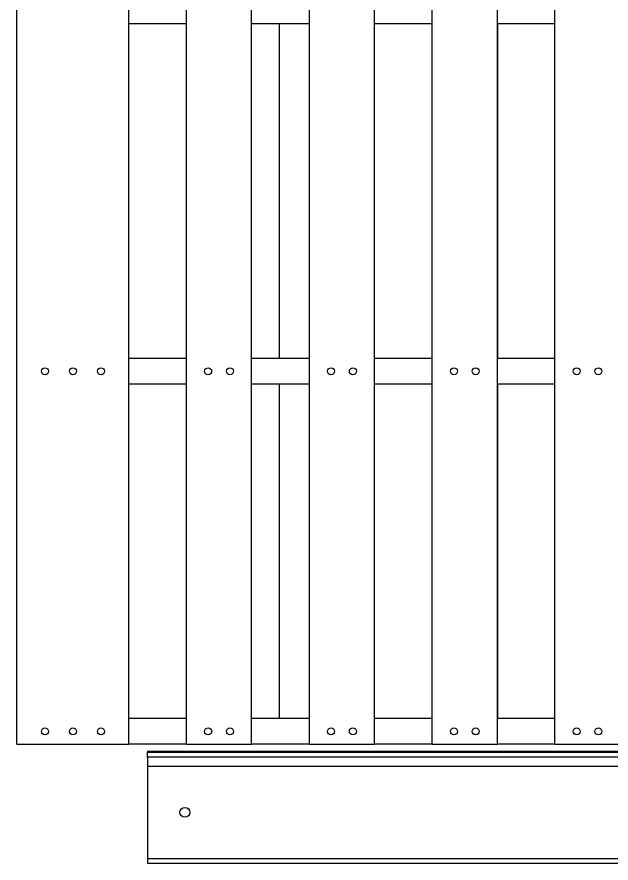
# Model space of a CAD drawing. Header units: inches. Extents: x 0 to 34.2, y 0 to 22.
# Drawn here: x 7.682 to 9.286, y 12.241 to 14.526 of the extents above; entities that cross this region are included whole.
import ezdxf

# ---------------------------------------------------------------- set-up
doc = ezdxf.new("R2010")
doc.units = ezdxf.units.IN
doc.header["$MEASUREMENT"] = 0

msp = doc.modelspace()

# ---------------------------------------------------------------- linework, layer by layer
at = {"color": 7, "linetype": 'Continuous', "lineweight": 25}
for p, q in [((7.6823, 12.5617), (7.6823, 14.5764)), ((7.9845, 12.5617), (7.9845, 14.5764)), ((8.1397, 12.5617), (8.1397, 14.5764)), ((8.3159, 12.5617), (8.3159, 14.5764)), ((8.4716, 12.5617), (8.4716, 14.5764)), ((8.6479, 12.5617), (8.6479, 14.5764)), ((8.803, 12.5617), (8.803, 14.5764)), ((8.9793, 12.5617), (8.9793, 14.5764)), ((9.1344, 12.5617), (9.1344, 14.5764)), ((8.1397, 14.5072), (7.9845, 14.5072)), ((8.4716, 14.5072), (8.3159, 14.5072)), ((8.3905, 14.5072), (8.3905, 13.6037)), ((8.803, 14.5072), (8.6479, 14.5072)), ((8.9793, 14.5072), (8.9793, 13.6037)), ((9.1344, 14.5072), (8.9793, 14.5072)), ((8.1397, 13.6037), (7.9845, 13.6037)), ((8.4716, 13.6037), (8.3159, 13.6037)), ((8.803, 13.6037), (8.6479, 13.6037)), ((9.1344, 13.6037), (8.9793, 13.6037)), ((8.1397, 13.5345), (7.9845, 13.5345)), ((8.4716, 13.5345), (8.3159, 13.5345)), ((8.3905, 13.5345), (8.3905, 12.631)), ((8.803, 13.5345), (8.6479, 13.5345)), ((8.9793, 13.5345), (8.9793, 12.631)), ((9.1344, 13.5345), (8.9793, 13.5345)), ((8.1397, 12.631), (7.9845, 12.631)), ((8.4716, 12.631), (8.3159, 12.631)), ((8.803, 12.631), (8.6479, 12.631)), ((9.1344, 12.631), (8.9793, 12.631)), ((7.6823, 12.5617), (7.9845, 12.5617)), ((8.1397, 12.5617), (7.9845, 12.5617)), ((8.1397, 12.5617), (8.3159, 12.5617)), ((8.4716, 12.5617), (8.3159, 12.5617)), ((8.4716, 12.5617), (8.6479, 12.5617)), ((8.803, 12.5617), (8.6479, 12.5617)), ((8.803, 12.5617), (8.9793, 12.5617)), ((9.1344, 12.5617), (8.9793, 12.5617)), ((9.1344, 12.5617), (9.3107, 12.5617)), ((8.0349, 12.5428), (8.0349, 12.5397)), ((8.0349, 12.5428), (9.9488, 12.5428)), ((9.9488, 12.5397), (8.0349, 12.5397)), ((8.0349, 12.5271), (8.0349, 12.5397)), ((9.9488, 12.5271), (8.0349, 12.5271)), ((8.0349, 12.5271), (8.0349, 12.5019)), ((8.0349, 12.5019), (8.0349, 12.2532)), ((9.9111, 12.5019), (8.0349, 12.5019)), ((8.0349, 12.2532), (9.9488, 12.2532)), ((8.0349, 12.2532), (8.0349, 12.2406)), ((8.0349, 12.2406), (9.9488, 12.2406))]:
    msp.add_line(p, q, dxfattribs=at)
for centre, radius in [((7.7579, 13.5691), 0.00942), ((7.7579, 13.5691), 0.00942), ((7.8334, 13.5691), 0.00942), ((7.8334, 13.5691), 0.00942), ((7.909, 13.5691), 0.00942), ((7.909, 13.5691), 0.00942), ((8.1984, 13.5691), 0.00942), ((8.1984, 13.5691), 0.00942), ((8.2572, 13.5691), 0.00942), ((8.2572, 13.5691), 0.00942), ((8.5303, 13.5691), 0.00942), ((8.5303, 13.5691), 0.00942), ((8.5891, 13.5691), 0.00942), ((8.5891, 13.5691), 0.00942), ((8.8618, 13.5691), 0.00942), ((8.8618, 13.5691), 0.00942), ((8.9205, 13.5691), 0.00942), ((8.9205, 13.5691), 0.00942), ((9.1932, 13.5691), 0.00942), ((9.1932, 13.5691), 0.00942), ((9.2519, 13.5691), 0.00942), ((9.2519, 13.5691), 0.00942), ((7.7579, 12.5964), 0.00942), ((7.7579, 12.5964), 0.00942), ((7.8334, 12.5964), 0.00942), ((7.8334, 12.5964), 0.00942), ((7.909, 12.5964), 0.00942), ((7.909, 12.5964), 0.00942), ((8.1984, 12.5964), 0.00942), ((8.1984, 12.5964), 0.00942), ((8.2572, 12.5964), 0.00942), ((8.2572, 12.5964), 0.00942), ((8.5303, 12.5964), 0.00942), ((8.5303, 12.5964), 0.00942), ((8.5891, 12.5964), 0.00942), ((8.5891, 12.5964), 0.00942), ((8.8618, 12.5964), 0.00942), ((8.8618, 12.5964), 0.00942), ((8.9205, 12.5964), 0.00942), ((8.9205, 12.5964), 0.00942), ((9.1932, 12.5964), 0.00942), ((9.1932, 12.5964), 0.00942), ((9.2519, 12.5964), 0.00942), ((9.2519, 12.5964), 0.00942), ((8.1356, 12.3776), 0.0134)]:
    msp.add_circle(centre, radius, dxfattribs=at)

doc.saveas('drawing.dxf')
